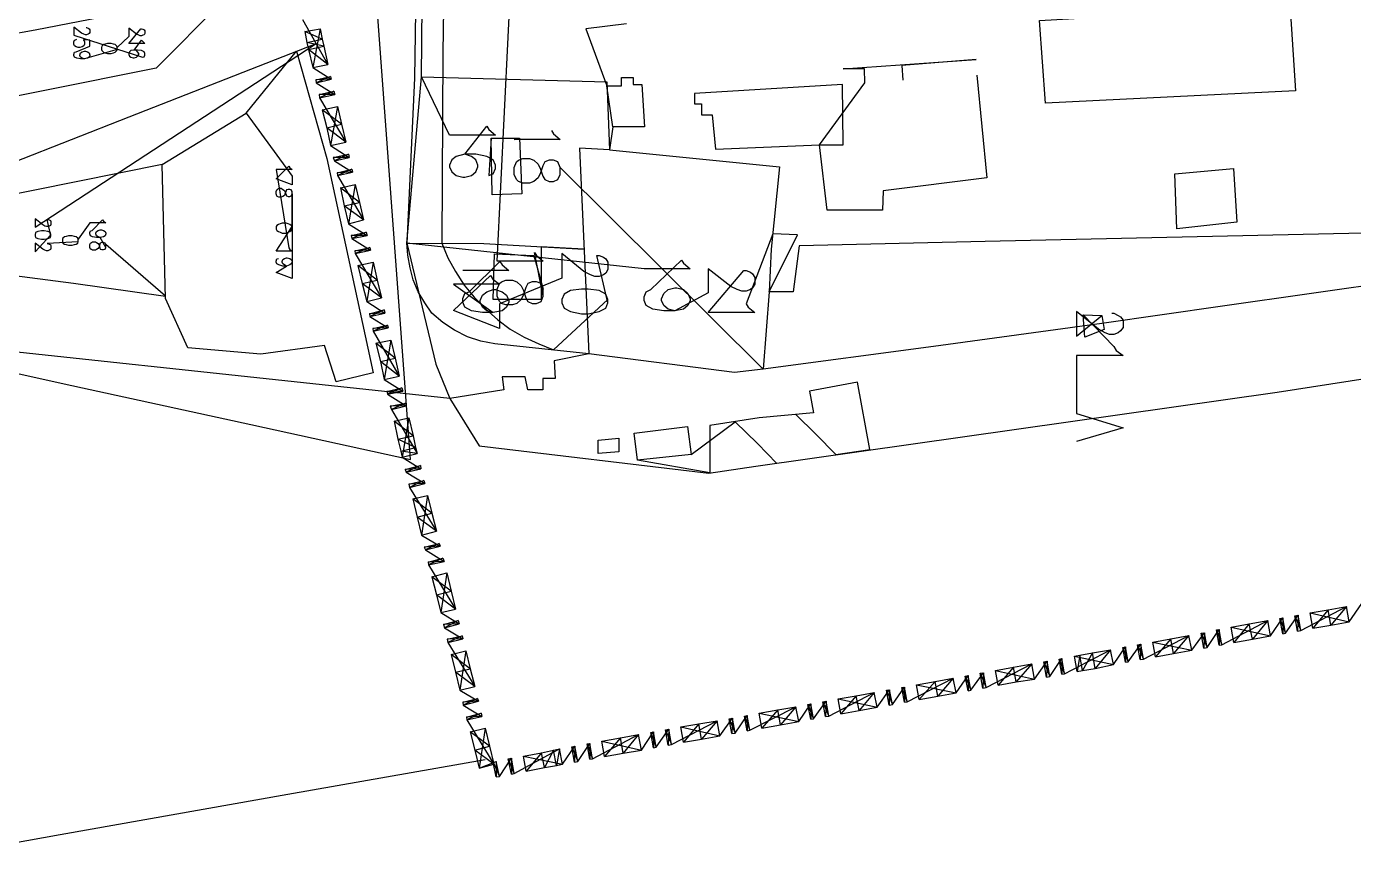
# Model space of a CAD drawing. Header units: metres. Extents: x 0 to 805, y 0 to 1107.
# Drawn here: x 180.3 to 334, y 75 to 172.6 of the extents above; entities that cross this region are included whole.
import ezdxf

# ---------------------------------------------------------------- set-up
doc = ezdxf.new("R2010")
doc.units = ezdxf.units.M
for name, color, linetype in [('GUIDES', 8, 'Continuous'), ('PLOTS_FINAL', 1, 'Continuous'), ('PLOTS_ORIGINAL', 3, 'Continuous'), ('ROADS', 7, 'Continuous')]:
    doc.layers.add(name, color=color, linetype=linetype)

msp = doc.modelspace()

# ---------------------------------------------------------------- linework, layer by layer
at = {"layer": 'GUIDES'}
for points in [[(324.86, 204.77), (325.56, 192.01), (327.27, 165.21), (298.32, 163.75), (297.62, 173.34), (317.05, 174.48), (316.67, 180.01), (314.51, 180.01), (314.38, 181.79), (309.36, 181.79), (308.92, 187.63), (313.3, 187.88), (313.17, 190.49), (315.91, 190.61), (315.71, 194.55), (295.97, 193.79), (295.59, 203.57), (324.86, 204.77)], [(214.56, 171.18), (212.53, 172.07), (214.31, 172.39), (214.56, 171.18)], [(190.81, 170.23), (190.75, 170.36), (190.56, 170.55), (190.37, 170.61), (190.11, 170.67), (189.67, 170.67), (189.41, 170.61), (189.22, 170.55), (189.03, 170.36), (188.97, 170.23), (188.97, 169.98), (189.03, 169.85), (189.22, 169.66), (189.41, 169.59), (189.67, 169.53), (190.11, 169.53), (190.37, 169.59), (190.56, 169.66), (190.75, 169.85), (190.81, 169.98), (190.81, 170.23)], [(212.78, 170.8), (214.56, 171.18), (212.53, 172.07), (212.78, 170.8)], [(214.75, 170.36), (212.78, 170.8), (214.56, 171.18), (214.75, 170.36)], [(212.97, 169.98), (214.75, 170.36), (212.78, 170.8), (212.97, 169.98)], [(211.57, 169.78), (215.07, 157.34), (220.46, 132.51), (216.15, 131.49), (214.81, 135.69), (207.45, 134.67), (199, 135.43), (196.4, 141.15), (196.02, 156.64), (205.73, 162.61), (211.57, 169.78)], [(215.19, 168.26), (212.97, 169.98), (214.75, 170.36), (215.19, 168.26)], [(213.48, 167.88), (215.19, 168.26), (212.97, 169.98), (213.48, 167.88)], [(215.58, 166.55), (213.8, 166.48), (215.51, 166.86), (215.58, 166.55)], [(213.86, 166.1), (215.58, 166.55), (213.8, 166.48), (213.86, 166.1)], [(247.52, 165.78), (249.23, 165.78), (249.23, 166.74), (250.56, 166.74), (250.56, 165.91), (251.58, 165.91), (251.9, 161.02), (248.21, 161.02), (247.52, 165.78)], [(216.02, 164.77), (214.18, 164.77), (215.89, 165.15), (216.02, 164.77)], [(214.24, 164.39), (216.02, 164.77), (214.18, 164.77), (214.24, 164.39)], [(216.78, 161.34), (214.56, 162.99), (216.34, 163.37), (216.78, 161.34)], [(215.07, 160.89), (216.78, 161.34), (214.56, 162.99), (215.07, 160.89)], [(217.29, 159.24), (215.07, 160.89), (216.78, 161.34), (217.29, 159.24)], [(215.51, 158.86), (217.29, 159.24), (215.07, 160.89), (215.51, 158.86)], [(237.42, 159.69), (237.67, 153.27), (234.24, 153.15), (234.12, 159.69), (237.42, 159.69)], [(217.67, 157.47), (215.83, 157.47), (217.61, 157.85), (217.67, 157.47)], [(215.96, 157.08), (217.67, 157.47), (215.83, 157.47), (215.96, 157.08)], [(218.05, 155.75), (216.27, 155.69), (217.99, 156.13), (218.05, 155.75)], [(216.34, 155.37), (218.05, 155.75), (216.27, 155.69), (216.34, 155.37)], [(320.1, 156.2), (320.48, 149.97), (313.56, 149.21), (313.3, 155.56), (320.1, 156.2)], [(211.07, 153.53), (210.94, 153.72), (210.81, 153.78), (210.62, 153.78), (210.43, 153.72), (210.37, 153.59), (210.24, 153.34), (210.18, 153.08), (209.99, 152.96), (209.8, 152.89), (209.54, 152.89), (209.35, 152.96), (209.29, 153.02), (209.23, 153.27), (209.23, 153.53), (209.29, 153.72), (209.35, 153.78), (209.54, 153.91), (209.8, 153.91), (209.99, 153.78), (210.18, 153.66), (210.24, 153.47), (210.37, 153.15), (210.43, 153.02), (210.62, 152.96), (210.81, 152.96), (210.94, 153.02), (211.07, 153.27), (211.07, 153.53)], [(218.88, 152.26), (216.65, 153.97), (218.37, 154.35), (218.88, 152.26)], [(217.1, 151.88), (218.88, 152.26), (216.65, 153.97), (217.1, 151.88)], [(219.32, 150.23), (217.1, 151.88), (218.88, 152.26), (219.32, 150.23)], [(217.61, 149.78), (219.32, 150.23), (217.1, 151.88), (217.61, 149.78)], [(211.07, 149.46), (210.94, 149.59), (210.81, 149.72), (210.62, 149.78), (210.37, 149.85), (209.92, 149.85), (209.67, 149.78), (209.48, 149.72), (209.29, 149.59), (209.23, 149.46), (209.23, 149.15), (209.29, 149.02), (209.48, 148.89), (209.67, 148.83), (209.92, 148.7), (210.37, 148.7), (210.62, 148.83), (210.81, 148.89), (210.94, 149.02), (211.07, 149.15), (211.07, 149.46)], [(183.13, 148.51), (183.06, 148.77), (182.75, 148.89), (182.36, 148.96), (182.05, 148.96), (181.6, 148.89), (181.35, 148.77), (181.29, 148.51), (181.29, 148.39), (181.35, 148.19), (181.6, 148.07), (182.05, 148), (182.36, 148), (182.75, 148.07), (183.06, 148.19), (183.13, 148.39), (183.13, 148.51)], [(186.3, 148), (186.24, 148.13), (186.05, 148.26), (185.86, 148.32), (185.6, 148.39), (185.16, 148.39), (184.9, 148.32), (184.71, 148.26), (184.52, 148.13), (184.46, 148), (184.46, 147.69), (184.52, 147.56), (184.71, 147.43), (184.9, 147.37), (185.16, 147.31), (185.6, 147.31), (185.86, 147.37), (186.05, 147.43), (186.24, 147.56), (186.3, 147.69), (186.3, 148)], [(189.48, 147.37), (189.41, 147.56), (189.22, 147.62), (189.03, 147.62), (188.84, 147.56), (188.78, 147.43), (188.71, 147.12), (188.59, 146.92), (188.4, 146.8), (188.27, 146.73), (187.95, 146.73), (187.83, 146.8), (187.7, 146.86), (187.64, 147.05), (187.64, 147.37), (187.7, 147.56), (187.83, 147.62), (187.95, 147.69), (188.27, 147.69), (188.4, 147.62), (188.59, 147.5), (188.71, 147.31), (188.78, 146.99), (188.84, 146.86), (189.03, 146.8), (189.22, 146.8), (189.41, 146.86), (189.48, 147.05), (189.48, 147.37)], [(219.77, 148.45), (217.92, 148.45), (219.64, 148.83), (219.77, 148.45)], [(217.99, 148.07), (219.77, 148.45), (217.92, 148.45), (217.99, 148.07)], [(220.15, 146.73), (218.31, 146.67), (220.08, 147.05), (220.15, 146.73)], [(218.37, 146.35), (220.15, 146.73), (218.31, 146.67), (218.37, 146.35)], [(220.91, 143.24), (218.69, 144.96), (220.46, 145.34), (220.91, 143.24)], [(219.19, 142.86), (220.91, 143.24), (218.69, 144.96), (219.19, 142.86)], [(221.42, 141.21), (219.19, 142.86), (220.91, 143.24), (221.42, 141.21)], [(219.7, 140.77), (221.42, 141.21), (219.19, 142.86), (219.7, 140.77)], [(221.8, 139.43), (220.02, 139.37), (221.73, 139.81), (221.8, 139.43)], [(220.08, 139.05), (221.8, 139.43), (220.02, 139.37), (220.08, 139.05)], [(304.86, 139.18), (305.11, 137.53), (302.89, 136.64), (302.7, 139.24), (304.86, 139.18)], [(222.18, 137.72), (220.4, 137.65), (222.12, 138.03), (222.18, 137.72)], [(220.46, 137.34), (222.18, 137.72), (220.4, 137.65), (220.46, 137.34)], [(223, 134.22), (220.78, 135.94), (222.5, 136.32), (223, 134.22)], [(221.29, 133.84), (223, 134.22), (220.78, 135.94), (221.29, 133.84)], [(223.45, 132.13), (221.29, 133.84), (223, 134.22), (223.45, 132.13)], [(221.73, 131.75), (223.45, 132.13), (221.29, 133.84), (221.73, 131.75)], [(223.89, 130.41), (222.05, 130.35), (223.77, 130.8), (223.89, 130.41)], [(222.12, 130.03), (223.89, 130.41), (222.05, 130.35), (222.12, 130.03)], [(224.27, 128.7), (222.43, 128.64), (224.21, 129.02), (224.27, 128.7)], [(222.56, 128.26), (224.27, 128.7), (222.43, 128.64), (222.56, 128.26)], [(225.1, 125.21), (222.88, 126.92), (224.59, 127.3), (225.1, 125.21)], [(223.32, 124.83), (225.1, 125.21), (222.88, 126.92), (223.32, 124.83)], [(251.07, 122.41), (250.69, 125.53), (256.85, 126.29), (257.29, 123.05), (251.07, 122.41)], [(225.35, 123.87), (223.32, 124.83), (225.1, 125.21), (225.35, 123.87)], [(223.64, 123.43), (225.35, 123.87), (223.32, 124.83), (223.64, 123.43)], [(248.91, 124.95), (248.91, 123.37), (246.5, 123.18), (246.5, 124.7), (248.91, 124.95)], [(225.54, 123.18), (223.64, 123.43), (225.35, 123.87), (225.54, 123.18)], [(223.83, 122.73), (225.54, 123.18), (223.64, 123.43), (223.83, 122.73)], [(225.99, 121.4), (224.15, 121.33), (225.93, 121.78), (225.99, 121.4)], [(224.27, 121.02), (225.99, 121.4), (224.15, 121.33), (224.27, 121.02)], [(226.43, 119.68), (224.59, 119.62), (226.31, 120.06), (226.43, 119.68)], [(224.66, 119.24), (226.43, 119.68), (224.59, 119.62), (224.66, 119.24)], [(227.26, 116.25), (225.04, 117.91), (226.75, 118.29), (227.26, 116.25)], [(225.54, 115.81), (227.26, 116.25), (225.04, 117.91), (225.54, 115.81)], [(227.77, 114.16), (225.54, 115.81), (227.26, 116.25), (227.77, 114.16)], [(226.05, 113.71), (227.77, 114.16), (225.54, 115.81), (226.05, 113.71)], [(228.21, 112.44), (226.37, 112.32), (228.08, 112.76), (228.21, 112.44)], [(226.5, 112), (228.21, 112.44), (226.37, 112.32), (226.5, 112)], [(228.66, 110.67), (226.81, 110.6), (228.53, 111.05), (228.66, 110.67)], [(226.88, 110.29), (228.66, 110.67), (226.81, 110.6), (226.88, 110.29)], [(229.48, 107.24), (227.26, 108.89), (228.97, 109.33), (229.48, 107.24)], [(227.77, 106.79), (229.48, 107.24), (227.26, 108.89), (227.77, 106.79)], [(229.99, 105.14), (227.77, 106.79), (229.48, 107.24), (229.99, 105.14)], [(228.28, 104.76), (229.99, 105.14), (227.77, 106.79), (228.28, 104.76)], [(331.08, 105.08), (329.3, 102.92), (328.99, 104.7), (331.08, 105.08)], [(331.4, 103.3), (331.08, 105.08), (329.3, 102.92), (331.4, 103.3)], [(333.18, 105.46), (331.4, 103.3), (331.08, 105.08), (333.18, 105.46)], [(333.49, 103.68), (333.18, 105.46), (331.4, 103.3), (333.49, 103.68)], [(230.43, 103.43), (228.59, 103.36), (230.31, 103.81), (230.43, 103.43)], [(228.72, 102.98), (230.43, 103.43), (228.59, 103.36), (228.72, 102.98)], [(321.94, 103.43), (320.16, 101.27), (319.84, 103.05), (321.94, 103.43)], [(322.32, 101.65), (321.94, 103.43), (320.16, 101.27), (322.32, 101.65)], [(324.1, 103.81), (322.32, 101.65), (321.94, 103.43), (324.1, 103.81)], [(324.41, 102.03), (324.1, 103.81), (322.32, 101.65), (324.41, 102.03)], [(325.81, 104.13), (325.81, 102.28), (325.49, 104.06), (325.81, 104.13)], [(326.13, 102.35), (325.81, 104.13), (325.81, 102.28), (326.13, 102.35)], [(327.59, 104.44), (327.53, 102.6), (327.21, 104.38), (327.59, 104.44)], [(327.91, 102.67), (327.59, 104.44), (327.53, 102.6), (327.91, 102.67)], [(230.82, 101.71), (229.04, 101.65), (230.75, 102.03), (230.82, 101.71)], [(229.1, 101.27), (230.82, 101.71), (229.04, 101.65), (229.1, 101.27)], [(312.86, 101.71), (311.08, 99.62), (310.76, 101.33), (312.86, 101.71)], [(313.17, 100), (312.86, 101.71), (311.08, 99.62), (313.17, 100)], [(314.95, 102.09), (313.17, 100), (312.86, 101.71), (314.95, 102.09)], [(315.27, 100.38), (314.95, 102.09), (313.17, 100), (315.27, 100.38)], [(316.73, 102.41), (316.67, 100.63), (316.35, 102.35), (316.73, 102.41)], [(317.05, 100.7), (316.73, 102.41), (316.67, 100.63), (317.05, 100.7)], [(318.45, 102.79), (318.45, 100.95), (318.13, 102.73), (318.45, 102.79)], [(318.76, 101.01), (318.45, 102.79), (318.45, 100.95), (318.76, 101.01)], [(231.7, 98.22), (229.48, 99.87), (231.2, 100.32), (231.7, 98.22)], [(303.78, 100.06), (302.63, 98.03), (302.32, 99.81), (303.78, 100.06)], [(304.09, 98.28), (303.78, 100.06), (302.63, 98.03), (304.09, 98.28)], [(305.87, 100.44), (304.09, 98.28), (303.78, 100.06), (305.87, 100.44)], [(306.19, 98.73), (305.87, 100.44), (304.09, 98.28), (306.19, 98.73)], [(307.59, 100.76), (307.59, 98.98), (307.27, 100.7), (307.59, 100.76)], [(307.9, 99.05), (307.59, 100.76), (307.59, 98.98), (307.9, 99.05)], [(309.36, 101.08), (309.3, 99.3), (308.98, 101.01), (309.36, 101.08)], [(309.68, 99.36), (309.36, 101.08), (309.3, 99.3), (309.68, 99.36)], [(229.99, 97.84), (231.7, 98.22), (229.48, 99.87), (229.99, 97.84)], [(294.63, 98.41), (292.85, 96.32), (292.54, 98.03), (294.63, 98.41)], [(294.95, 96.7), (294.63, 98.41), (292.85, 96.32), (294.95, 96.7)], [(296.73, 98.79), (294.95, 96.7), (294.63, 98.41), (296.73, 98.79)], [(297.05, 97.01), (296.73, 98.79), (294.95, 96.7), (297.05, 97.01)], [(298.51, 99.11), (298.44, 97.27), (298.13, 99.05), (298.51, 99.11)], [(298.82, 97.33), (298.51, 99.11), (298.44, 97.27), (298.82, 97.33)], [(300.22, 99.43), (300.22, 97.59), (299.9, 99.36), (300.22, 99.43)], [(300.54, 97.65), (300.22, 99.43), (300.22, 97.59), (300.54, 97.65)], [(302.32, 99.81), (302, 97.9), (301.68, 99.68), (302.32, 99.81)], [(302.63, 98.03), (302.32, 99.81), (302, 97.9), (302.63, 98.03)], [(232.21, 96.19), (229.99, 97.84), (231.7, 98.22), (232.21, 96.19)], [(230.5, 95.74), (232.21, 96.19), (229.99, 97.84), (230.5, 95.74)], [(287.65, 97.14), (285.87, 95.05), (285.55, 96.76), (287.65, 97.14)], [(287.97, 95.43), (287.65, 97.14), (285.87, 95.05), (287.97, 95.43)], [(289.36, 97.46), (289.36, 95.68), (289.04, 97.39), (289.36, 97.46)], [(289.68, 95.74), (289.36, 97.46), (289.36, 95.68), (289.68, 95.74)], [(291.14, 97.78), (291.08, 96), (290.76, 97.71), (291.14, 97.78)], [(291.46, 96.06), (291.14, 97.78), (291.08, 96), (291.46, 96.06)], [(278.5, 95.49), (276.73, 93.39), (276.41, 95.11), (278.5, 95.49)], [(278.82, 93.78), (278.5, 95.49), (276.73, 93.39), (278.82, 93.78)], [(280.28, 95.81), (280.22, 94.03), (279.9, 95.74), (280.28, 95.81)], [(280.6, 94.09), (280.28, 95.81), (280.22, 94.03), (280.6, 94.09)], [(282, 96.12), (282, 94.35), (281.68, 96.06), (282, 96.12)], [(282.31, 94.41), (282, 96.12), (282, 94.35), (282.31, 94.41)], [(285.55, 96.76), (283.71, 94.66), (283.39, 96.38), (285.55, 96.76)], [(285.87, 95.05), (285.55, 96.76), (283.71, 94.66), (285.87, 95.05)], [(232.66, 94.47), (230.82, 94.35), (232.53, 94.79), (232.66, 94.47)], [(230.88, 94.03), (232.66, 94.47), (230.82, 94.35), (230.88, 94.03)], [(269.42, 93.84), (267.65, 91.74), (267.33, 93.46), (269.42, 93.84)], [(269.74, 92.12), (269.42, 93.84), (267.65, 91.74), (269.74, 92.12)], [(271.14, 94.16), (271.14, 92.38), (270.82, 94.09), (271.14, 94.16)], [(271.46, 92.44), (271.14, 94.16), (271.14, 92.38), (271.46, 92.44)], [(272.92, 94.47), (272.85, 92.7), (272.53, 94.41), (272.92, 94.47)], [(273.23, 92.76), (272.92, 94.47), (272.85, 92.7), (273.23, 92.76)], [(276.41, 95.11), (274.63, 93.01), (274.31, 94.73), (276.41, 95.11)], [(276.73, 93.39), (276.41, 95.11), (274.63, 93.01), (276.73, 93.39)], [(233.04, 92.7), (231.26, 92.63), (232.97, 93.08), (233.04, 92.7)], [(231.32, 92.31), (233.04, 92.7), (231.26, 92.63), (231.32, 92.31)], [(262.06, 92.51), (261.99, 90.73), (261.68, 92.44), (262.06, 92.51)], [(262.37, 90.79), (262.06, 92.51), (261.99, 90.73), (262.37, 90.79)], [(263.77, 92.82), (263.77, 91.04), (263.45, 92.76), (263.77, 92.82)], [(264.09, 91.11), (263.77, 92.82), (263.77, 91.04), (264.09, 91.11)], [(267.33, 93.46), (265.49, 91.36), (265.17, 93.08), (267.33, 93.46)], [(267.65, 91.74), (267.33, 93.46), (265.49, 91.36), (267.65, 91.74)], [(233.93, 89.27), (231.7, 90.92), (233.42, 91.36), (233.93, 89.27)], [(232.21, 88.82), (233.93, 89.27), (231.7, 90.92), (232.21, 88.82)], [(252.91, 90.92), (252.91, 89.08), (252.6, 90.85), (252.91, 90.92)], [(253.23, 89.14), (252.91, 90.92), (252.91, 89.08), (253.23, 89.14)], [(254.69, 91.24), (254.63, 89.39), (254.31, 91.17), (254.69, 91.24)], [(255.01, 89.46), (254.69, 91.24), (254.63, 89.39), (255.01, 89.46)], [(258.18, 91.87), (256.41, 89.71), (256.09, 91.49), (258.18, 91.87)], [(258.5, 90.09), (258.18, 91.87), (256.41, 89.71), (258.5, 90.09)], [(260.28, 92.19), (258.5, 90.09), (258.18, 91.87), (260.28, 92.19)], [(260.6, 90.47), (260.28, 92.19), (258.5, 90.09), (260.6, 90.47)], [(234.43, 87.17), (232.21, 88.82), (233.93, 89.27), (234.43, 87.17)], [(243.83, 89.27), (243.77, 87.43), (243.45, 89.2), (243.83, 89.27)], [(244.15, 87.49), (243.83, 89.27), (243.77, 87.43), (244.15, 87.49)], [(245.55, 89.58), (245.55, 87.74), (245.23, 89.52), (245.55, 89.58)], [(245.86, 87.81), (245.55, 89.58), (245.55, 87.74), (245.86, 87.81)], [(249.1, 90.22), (247.26, 88.06), (246.94, 89.84), (249.1, 90.22)], [(249.42, 88.44), (249.1, 90.22), (247.26, 88.06), (249.42, 88.44)], [(251.2, 90.6), (249.42, 88.44), (249.1, 90.22), (251.2, 90.6)], [(251.52, 88.82), (251.2, 90.6), (249.42, 88.44), (251.52, 88.82)], [(232.72, 86.73), (234.43, 87.17), (232.21, 88.82), (232.72, 86.73)], [(236.47, 87.87), (236.47, 86.03), (236.09, 87.81), (236.47, 87.87)], [(236.78, 86.09), (236.47, 87.87), (236.47, 86.03), (236.78, 86.09)], [(239.96, 88.5), (238.18, 86.35), (237.86, 88.12), (239.96, 88.5)], [(240.28, 86.79), (239.96, 88.5), (238.18, 86.35), (240.28, 86.79)], [(241.36, 88.82), (240.28, 86.79), (239.96, 88.5), (241.36, 88.82)], [(241.67, 87.04), (241.36, 88.82), (240.28, 86.79), (241.67, 87.04)], [(242.05, 88.95), (241.67, 87.04), (241.36, 88.82), (242.05, 88.95)], [(242.37, 87.17), (242.05, 88.95), (241.67, 87.04), (242.37, 87.17)], [(234.69, 87.49), (234.69, 85.71), (234.37, 87.43), (234.69, 87.49)], [(235.07, 85.77), (234.69, 87.49), (234.69, 85.71), (235.07, 85.77)]]:
    msp.add_lwpolyline(points, close=True, dxfattribs=at)
at = {"layer": 'PLOTS_FINAL'}
msp.add_lwpolyline([(240.15, 142.23), (239.9, 142.86), (239.39, 143.05), (238.88, 143.05), (238.37, 142.86), (238.12, 142.42), (237.86, 141.59), (237.61, 141.02), (237.1, 140.57), (236.59, 140.38), (235.83, 140.38), (235.32, 140.57), (235.07, 140.77), (234.82, 141.4), (234.82, 142.23), (235.07, 142.86), (235.32, 143.05), (235.83, 143.24), (236.59, 143.24), (237.1, 143.05), (237.61, 142.61), (237.86, 142.04), (238.12, 141.21), (238.37, 140.77), (238.88, 140.57), (239.39, 140.57), (239.9, 140.77), (240.15, 141.4), (240.15, 142.23)], close=True, dxfattribs=at)
at = {"layer": 'PLOTS_ORIGINAL'}
for points in [[(242.12, 156.32), (241.86, 156.96), (241.36, 157.15), (240.85, 157.15), (240.34, 156.96), (240.09, 156.51), (239.83, 155.69), (239.58, 155.12), (239.07, 154.67), (238.56, 154.48), (237.8, 154.48), (237.29, 154.67), (237.04, 154.93), (236.78, 155.5), (236.78, 156.32), (237.04, 156.96), (237.29, 157.15), (237.8, 157.34), (238.56, 157.34), (239.07, 157.15), (239.58, 156.7), (239.83, 156.13), (240.09, 155.31), (240.34, 154.93), (240.85, 154.67), (241.36, 154.67), (241.86, 154.93), (242.12, 155.5), (242.12, 156.32)], [(247.64, 141.02), (247.39, 141.65), (246.63, 142.04), (245.36, 142.23), (244.59, 142.23), (243.32, 142.04), (242.56, 141.65), (242.31, 141.02), (242.31, 140.64), (242.56, 140), (243.32, 139.62), (244.59, 139.37), (245.36, 139.37), (246.63, 139.62), (247.39, 140), (247.64, 140.64), (247.64, 141.02)]]:
    msp.add_lwpolyline(points, close=True, dxfattribs=at)
at = {"layer": 'ROADS'}
for points in [[(339.46, 143.18), (318.83, 140.26), (304.86, 138.23), (285.36, 135.56), (265.61, 132.95), (262.31, 132.57), (245.42, 134.73), (234.56, 135.88), (232.91, 136.19), (231.39, 136.7), (229.86, 137.46), (228.53, 138.35), (227.26, 139.43), (226.43, 140.64), (225.67, 141.91), (225.1, 143.31), (224.72, 144.7), (224.47, 146.16), (224.34, 147.56), (227.7, 133.53), (229.35, 129.53), (157.92, 137.21), (184.65, 131.24), (206.3, 126.54), (224.78, 122.48), (199.7, 462.08)], [(225.74, 200.07), (225.23, 166.67), (224.34, 147.56), (233.29, 147.5), (244.85, 146.86), (239.9, 147.12), (239.9, 141.02), (234.37, 141.02), (234.5, 146.29), (239.07, 146.1), (240.15, 142.23), (239.9, 142.86), (239.39, 143.05), (238.88, 143.05), (238.37, 142.86), (238.12, 142.42), (237.86, 141.59), (237.61, 141.02), (237.1, 140.57), (236.59, 140.38), (235.83, 140.38), (235.32, 140.57), (235.07, 140.77), (234.82, 141.4), (234.82, 142.23), (235.07, 142.86), (235.32, 143.05), (235.83, 143.24), (236.59, 143.24), (237.1, 143.05), (237.61, 142.61), (237.86, 142.04), (238.12, 141.21), (238.37, 140.77), (238.88, 140.57), (239.39, 140.57), (239.9, 140.77), (240.15, 141.4), (239.13, 146.48), (239.39, 146.1), (240.15, 145.46), (234.82, 145.46), (239.9, 249.29)], [(324.86, 204.77), (325.56, 192.01), (327.27, 165.21), (298.32, 163.75), (297.62, 173.34), (317.05, 174.48), (316.67, 180.01), (314.51, 180.01), (314.38, 181.79), (309.36, 181.79), (308.92, 187.63), (313.3, 187.88), (313.17, 190.49), (315.91, 190.61), (315.71, 194.55), (295.97, 193.79), (295.59, 203.57), (325.24, 198.23), (327.59, 198.36), (327.72, 195.12), (325.43, 195.25)], [(338.7, 148.77), (291.33, 147.75), (269.8, 147.24), (269.11, 141.91), (266.31, 141.91), (269.61, 148.51), (266.76, 148.64), (263.64, 140.51), (263.9, 140.13), (264.66, 139.5), (259.26, 139.5), (263.39, 144.38), (263.64, 144.38), (264.15, 144.19), (264.41, 144), (264.66, 143.56), (264.66, 142.8), (264.41, 142.35), (264.15, 142.16), (263.64, 141.97), (263.14, 141.97), (262.63, 142.16), (261.87, 142.54), (259.26, 144.58), (259.26, 141.78), (255.39, 139.69), (254.63, 139.88), (254.12, 140.32), (253.87, 140.89), (253.87, 141.08), (254.12, 141.72), (254.63, 142.16), (255.39, 142.35), (255.64, 142.35), (256.41, 142.16), (256.91, 141.72), (257.17, 141.08), (257.17, 140.89), (256.91, 140.32), (256.41, 139.88), (255.39, 139.69), (254.12, 139.69), (252.85, 139.88), (252.09, 140.32), (251.83, 140.89), (251.83, 141.34), (252.09, 141.91), (252.6, 142.16), (256.15, 145.59), (256.41, 145.21), (257.17, 144.58), (251.83, 144.58), (224.34, 147.56), (226.05, 166.8), (226.37, 200.01)], [(228.97, 200.26), (228.53, 169.59), (228.4, 147.56), (229.1, 145.85), (229.99, 144.26), (231.01, 142.67), (232.15, 141.27), (233.48, 139.94), (234.88, 138.67), (236.34, 137.59), (237.93, 136.64), (239.64, 135.88), (241.36, 135.18), (247.64, 141.02), (247.39, 141.65), (246.63, 142.04), (245.36, 142.23), (244.59, 142.23), (243.32, 142.04), (242.56, 141.65), (242.31, 141.02), (242.31, 140.64), (242.56, 140), (243.32, 139.62), (244.59, 139.37), (245.36, 139.37), (246.63, 139.62), (247.39, 140), (247.64, 140.64), (246.37, 146.1), (246.63, 146.1), (247.13, 145.91), (247.39, 145.72), (247.64, 145.34), (247.64, 144.51), (247.39, 144.07), (247.13, 143.88), (246.63, 143.69), (246.12, 143.69), (245.61, 143.88), (244.85, 144.26), (242.31, 146.35), (242.31, 143.5), (235.07, 140.51), (235.07, 137.65), (229.74, 139.75), (234.05, 143.81), (234.31, 143.37), (235.07, 142.8), (229.74, 142.8), (234.37, 139.5), (233.61, 139.69), (233.1, 140.13), (232.85, 140.7), (232.85, 140.89), (233.1, 141.53), (233.61, 141.91), (234.37, 142.16), (234.63, 142.16), (235.39, 141.91), (235.9, 141.53), (236.15, 140.89), (236.15, 140.7), (235.9, 140.13), (235.39, 139.69), (234.37, 139.5), (233.1, 139.5), (231.83, 139.69), (231.07, 140.13), (230.82, 140.7), (230.82, 141.15), (231.07, 141.72), (231.58, 141.91), (235.13, 145.4), (235.39, 145.02), (236.15, 144.38), (230.82, 144.38)], [(202.75, 175.31), (195.32, 167.82), (169.66, 162.67)], [(157.22, 167.94), (181.29, 172.26), (190.24, 173.98)], [(187.19, 172.52), (187.25, 172.52), (187.44, 172.45), (187.57, 172.39), (187.64, 172.26), (187.64, 171.94), (187.57, 171.82), (187.44, 171.75), (187.25, 171.69), (187.13, 171.69), (186.94, 171.75), (186.68, 171.88), (185.79, 172.58), (185.79, 171.63), (193.73, 169.09), (193.92, 169.15), (193.99, 169.34), (193.99, 169.53), (193.92, 169.72), (193.6, 169.85), (193.16, 169.91), (192.78, 169.91), (192.4, 169.85), (192.21, 169.72), (192.14, 169.53), (192.14, 169.4), (192.21, 169.21), (192.4, 169.09), (192.65, 169.02), (192.78, 169.02), (193.03, 169.09), (193.16, 169.21), (193.29, 169.4), (193.29, 169.53), (193.16, 169.72), (193.03, 169.85), (192.78, 169.91), (193.6, 171.05), (193.73, 170.93), (193.99, 170.67), (192.14, 170.67), (193.54, 172.39), (193.6, 172.39), (193.79, 172.32), (193.92, 172.26), (193.99, 172.13), (193.99, 171.82), (193.92, 171.69), (193.79, 171.63), (193.6, 171.56), (193.48, 171.56), (193.29, 171.63), (193.03, 171.75), (192.14, 172.45), (192.14, 171.5), (190.81, 170.23), (190.75, 170.36), (190.56, 170.55), (190.37, 170.61), (190.11, 170.67), (189.67, 170.67), (189.41, 170.61), (189.22, 170.55), (189.03, 170.36), (188.97, 170.23), (188.97, 169.98), (189.03, 169.85), (189.22, 169.66), (189.41, 169.59), (189.67, 169.53), (190.11, 169.53), (190.37, 169.59), (190.56, 169.66), (190.75, 169.85), (190.81, 169.98), (187, 168.9), (186.75, 168.96), (186.56, 169.09), (186.49, 169.28), (186.49, 169.34), (186.56, 169.59), (186.75, 169.72), (187, 169.78), (187.13, 169.78), (187.38, 169.72), (187.57, 169.59), (187.64, 169.34), (187.64, 169.28), (187.57, 169.09), (187.38, 168.96), (187, 168.9), (186.56, 168.9), (186.11, 168.96), (185.86, 169.09), (185.79, 169.28), (185.79, 169.4), (185.86, 169.66), (186.05, 169.72), (187.64, 170.36), (187.64, 171.05), (186.87, 171.12), (186.94, 171.05), (187, 170.86), (187, 170.61), (186.94, 170.42), (186.75, 170.29), (186.49, 170.23), (186.3, 170.23), (186.05, 170.29), (185.86, 170.42), (185.79, 170.61), (185.79, 170.86), (185.86, 171.05), (185.98, 171.12), (186.11, 171.18)], [(212.27, 173.47), (215.19, 168.26), (212.97, 169.98), (214.75, 170.36), (212.78, 170.8), (214.56, 171.18), (212.53, 172.07), (214.31, 172.39), (213.48, 167.88), (215.58, 166.55), (213.8, 166.48), (215.51, 166.86), (213.86, 166.1), (216.02, 164.77), (214.18, 164.77), (215.89, 165.15), (214.24, 164.39), (217.29, 159.24), (215.07, 160.89), (216.78, 161.34), (214.56, 162.99), (216.34, 163.37), (215.51, 158.86), (217.67, 157.47), (215.83, 157.47), (217.61, 157.85), (215.96, 157.08), (218.05, 155.75), (216.27, 155.69), (217.99, 156.13), (216.34, 155.37), (219.32, 150.23), (217.1, 151.88), (218.88, 152.26), (216.65, 153.97), (218.37, 154.35), (217.61, 149.78), (219.77, 148.45), (217.92, 148.45), (219.64, 148.83), (217.99, 148.07), (220.15, 146.73), (218.31, 146.67), (220.08, 147.05), (218.37, 146.35), (221.42, 141.21), (219.19, 142.86), (220.91, 143.24), (218.69, 144.96), (220.46, 145.34), (219.7, 140.77), (221.8, 139.43), (220.02, 139.37), (221.73, 139.81), (220.08, 139.05), (222.18, 137.72), (220.4, 137.65), (222.12, 138.03), (220.46, 137.34), (223.45, 132.13), (221.29, 133.84), (223, 134.22), (220.78, 135.94), (222.5, 136.32), (221.73, 131.75), (223.89, 130.41), (222.05, 130.35), (223.77, 130.8), (222.12, 130.03), (224.27, 128.7), (222.43, 128.64), (224.21, 129.02), (222.56, 128.26), (225.54, 123.18), (223.64, 123.43), (225.35, 123.87), (223.32, 124.83), (225.1, 125.21), (222.88, 126.92), (224.59, 127.3), (223.83, 122.73), (225.99, 121.4), (224.15, 121.33), (225.93, 121.78), (224.27, 121.02), (226.43, 119.68), (224.59, 119.62), (226.31, 120.06), (224.66, 119.24), (227.77, 114.16), (225.54, 115.81), (227.26, 116.25), (225.04, 117.91), (226.75, 118.29), (226.05, 113.71), (228.21, 112.44), (226.37, 112.32), (228.08, 112.76), (226.5, 112), (228.66, 110.67), (226.81, 110.6), (228.53, 111.05), (226.88, 110.29), (229.99, 105.14), (227.77, 106.79), (229.48, 107.24), (227.26, 108.89), (228.97, 109.33), (228.28, 104.76), (230.43, 103.43), (228.59, 103.36), (230.31, 103.81), (228.72, 102.98), (230.82, 101.71), (229.04, 101.65), (230.75, 102.03), (229.1, 101.27), (232.21, 96.19), (229.99, 97.84), (231.7, 98.22), (229.48, 99.87), (231.2, 100.32), (230.5, 95.74), (232.66, 94.47), (230.82, 94.35), (232.53, 94.79), (230.88, 94.03), (233.04, 92.7), (231.26, 92.63), (232.97, 93.08), (231.32, 92.31), (234.43, 87.17), (232.21, 88.82), (233.93, 89.27), (231.7, 90.92), (233.42, 91.36), (232.72, 86.73), (234.69, 87.49), (234.69, 85.71), (234.37, 87.43), (235.07, 85.77), (236.47, 87.87), (236.47, 86.03), (236.09, 87.81), (236.78, 86.09), (242.05, 88.95), (241.67, 87.04), (241.36, 88.82), (240.28, 86.79), (239.96, 88.5), (238.18, 86.35), (237.86, 88.12), (242.37, 87.17), (243.83, 89.27), (243.77, 87.43), (243.45, 89.2), (244.15, 87.49), (245.55, 89.58), (245.55, 87.74), (245.23, 89.52), (245.86, 87.81), (251.2, 90.6), (249.42, 88.44), (249.1, 90.22), (247.26, 88.06), (246.94, 89.84), (251.52, 88.82), (252.91, 90.92), (252.91, 89.08), (252.6, 90.85), (253.23, 89.14), (254.69, 91.24), (254.63, 89.39), (254.31, 91.17), (255.01, 89.46), (260.28, 92.19), (258.5, 90.09), (258.18, 91.87), (256.41, 89.71), (256.09, 91.49), (260.6, 90.47), (262.06, 92.51), (261.99, 90.73), (261.68, 92.44), (262.37, 90.79), (263.77, 92.82), (263.77, 91.04), (263.45, 92.76), (264.09, 91.11), (269.42, 93.84), (267.65, 91.74), (267.33, 93.46), (265.49, 91.36), (265.17, 93.08), (269.74, 92.12), (271.14, 94.16), (271.14, 92.38), (270.82, 94.09), (271.46, 92.44), (272.92, 94.47), (272.85, 92.7), (272.53, 94.41), (273.23, 92.76), (278.5, 95.49), (276.73, 93.39), (276.41, 95.11), (274.63, 93.01), (274.31, 94.73), (278.82, 93.78), (280.28, 95.81), (280.22, 94.03), (279.9, 95.74), (280.6, 94.09), (282, 96.12), (282, 94.35), (281.68, 96.06), (282.31, 94.41), (287.65, 97.14), (285.87, 95.05), (285.55, 96.76), (283.71, 94.66), (283.39, 96.38), (287.97, 95.43), (289.36, 97.46), (289.36, 95.68), (289.04, 97.39), (289.68, 95.74), (291.14, 97.78), (291.08, 96), (290.76, 97.71), (291.46, 96.06), (296.73, 98.79), (294.95, 96.7), (294.63, 98.41), (292.85, 96.32), (292.54, 98.03), (297.05, 97.01), (298.51, 99.11), (298.44, 97.27), (298.13, 99.05), (298.82, 97.33), (300.22, 99.43), (300.22, 97.59), (299.9, 99.36), (300.54, 97.65), (305.87, 100.44), (304.09, 98.28), (303.78, 100.06), (302.63, 98.03), (302.32, 99.81), (302, 97.9), (301.68, 99.68), (306.19, 98.73), (307.59, 100.76), (307.59, 98.98), (307.27, 100.7), (307.9, 99.05), (309.36, 101.08), (309.3, 99.3), (308.98, 101.01), (309.68, 99.36), (314.95, 102.09), (313.17, 100), (312.86, 101.71), (311.08, 99.62), (310.76, 101.33), (315.27, 100.38), (316.73, 102.41), (316.67, 100.63), (316.35, 102.35), (317.05, 100.7), (318.45, 102.79), (318.45, 100.95), (318.13, 102.73), (318.76, 101.01), (324.1, 103.81), (322.32, 101.65), (321.94, 103.43), (320.16, 101.27), (319.84, 103.05), (324.41, 102.03), (325.81, 104.13), (325.81, 102.28), (325.49, 104.06), (326.13, 102.35), (327.59, 104.44), (327.53, 102.6), (327.21, 104.38), (327.91, 102.67), (333.18, 105.46), (331.4, 103.3), (331.08, 105.08), (329.3, 102.92), (328.99, 104.7), (333.49, 103.68), (334.96, 105.78)], [(249.8, 172.96), (245.1, 172.39), (247.52, 165.78), (249.23, 165.78), (249.23, 166.74), (250.56, 166.74), (250.56, 165.91), (251.58, 165.91), (251.9, 161.02), (248.21, 161.02), (247.83, 158.35), (244.34, 158.55), (245.42, 134.73), (241.42, 133.91), (241.55, 131.88), (240.09, 131.88), (240.09, 130.54), (238.37, 130.54), (238.05, 132.07), (235.39, 132.07), (235.58, 130.54), (229.35, 129.53), (232.72, 124.06), (259.33, 120.89), (264.79, 121.72), (325.18, 130.29), (360.74, 135.81)], [(162.49, 145.91), (185.73, 142.92), (196.4, 141.4), (189.48, 147.37), (189.41, 147.56), (189.22, 147.62), (189.03, 147.62), (188.84, 147.56), (188.78, 147.43), (188.71, 147.12), (188.59, 146.92), (188.4, 146.8), (188.27, 146.73), (187.95, 146.73), (187.83, 146.8), (187.7, 146.86), (187.64, 147.05), (187.64, 147.37), (187.7, 147.56), (187.83, 147.62), (187.95, 147.69), (188.27, 147.69), (188.4, 147.62), (188.59, 147.5), (188.71, 147.31), (188.78, 146.99), (188.84, 146.86), (189.03, 146.8), (189.22, 146.8), (189.41, 146.86), (189.48, 147.05), (188.84, 148.19), (188.59, 148.26), (188.4, 148.39), (188.33, 148.64), (188.33, 148.7), (188.4, 148.89), (188.59, 149.02), (188.84, 149.08), (188.97, 149.08), (189.22, 149.02), (189.41, 148.89), (189.48, 148.7), (189.48, 148.64), (189.41, 148.39), (189.22, 148.26), (188.84, 148.19), (188.4, 148.19), (187.95, 148.26), (187.7, 148.39), (187.64, 148.64), (187.64, 148.77), (187.7, 148.96), (187.89, 149.02), (189.1, 150.23), (189.22, 150.1), (189.48, 149.91), (187.64, 149.91), (186.3, 148), (186.24, 148.13), (186.05, 148.26), (185.86, 148.32), (185.6, 148.39), (185.16, 148.39), (184.9, 148.32), (184.71, 148.26), (184.52, 148.13), (184.46, 148), (184.46, 147.69), (184.52, 147.56), (184.71, 147.43), (184.9, 147.37), (185.16, 147.31), (185.6, 147.31), (185.86, 147.37), (186.05, 147.43), (186.24, 147.56), (186.3, 147.69), (182.68, 147.5), (182.75, 147.5), (182.94, 147.43), (183.06, 147.37), (183.13, 147.18), (183.13, 146.92), (183.06, 146.8), (182.94, 146.73), (182.75, 146.67), (182.62, 146.67), (182.43, 146.73), (182.17, 146.86), (181.29, 147.56), (181.29, 146.54), (183.13, 148.51), (183.06, 148.77), (182.75, 148.89), (182.36, 148.96), (182.05, 148.96), (181.6, 148.89), (181.35, 148.77), (181.29, 148.51), (181.29, 148.39), (181.35, 148.19), (181.6, 148.07), (182.05, 148), (182.36, 148), (182.75, 148.07), (183.06, 148.19), (183.13, 148.39), (182.68, 150.29), (182.75, 150.29), (182.94, 150.23), (183.06, 150.16), (183.13, 150.04), (183.13, 149.72), (183.06, 149.59), (182.94, 149.53), (182.75, 149.46), (182.62, 149.46), (182.43, 149.53), (182.17, 149.66), (181.29, 150.35), (181.29, 149.4), (213.73, 170.61), (192.14, 162.16), (178.81, 156.89)], [(211.57, 169.78), (215.07, 157.34), (220.46, 132.51), (216.15, 131.49), (214.81, 135.69), (207.45, 134.67), (199, 135.43), (196.4, 141.15), (196.02, 156.64), (205.73, 162.61), (211.07, 155.31), (211.07, 154.29), (209.23, 154.99), (210.69, 156.45), (210.81, 156.26), (211.07, 156.07), (209.23, 156.07), (210.69, 146.99), (210.81, 146.8), (211.07, 146.61), (209.23, 146.61), (211.07, 149.46), (210.94, 149.59), (210.81, 149.72), (210.62, 149.78), (210.37, 149.85), (209.92, 149.85), (209.67, 149.78), (209.48, 149.72), (209.29, 149.59), (209.23, 149.46), (209.23, 149.15), (209.29, 149.02), (209.48, 148.89), (209.67, 148.83), (209.92, 148.7), (210.37, 148.7), (210.62, 148.83), (210.81, 148.89), (210.94, 149.02), (211.07, 149.15), (211.07, 153.53), (210.94, 153.72), (210.81, 153.78), (210.62, 153.78), (210.43, 153.72), (210.37, 153.59), (210.24, 153.34), (210.18, 153.08), (209.99, 152.96), (209.8, 152.89), (209.54, 152.89), (209.35, 152.96), (209.29, 153.02), (209.23, 153.27), (209.23, 153.53), (209.29, 153.72), (209.35, 153.78), (209.54, 153.91), (209.8, 153.91), (209.99, 153.78), (210.18, 153.66), (210.24, 153.47), (210.37, 153.15), (210.43, 153.02), (210.62, 152.96), (210.81, 152.96), (210.94, 153.02), (211.07, 153.27), (211.07, 144.45), (211.07, 143.43), (209.23, 144.13), (210.43, 144.89), (210.18, 145.02), (209.99, 145.15), (209.92, 145.34), (209.92, 145.4), (209.99, 145.65), (210.18, 145.78), (210.43, 145.85), (210.5, 145.85), (210.81, 145.78), (210.94, 145.65), (211.07, 145.4), (211.07, 145.34), (210.94, 145.15), (210.81, 145.02), (210.43, 144.89), (209.99, 144.89), (209.54, 145.02), (209.29, 145.15), (209.23, 145.34), (209.23, 145.46), (209.29, 145.72), (209.48, 145.78)], [(290.38, 166.99), (291.52, 155.12), (279.52, 153.59), (279.46, 151.37), (273.04, 151.37), (272.15, 158.93), (274.88, 158.93), (274.82, 165.91), (257.68, 164.9), (257.68, 163.69), (258.5, 163.69), (258.5, 162.42), (259.71, 162.42), (260.09, 158.42), (272.15, 158.93), (277.42, 166.1), (277.36, 167.75), (274.88, 167.75), (290.31, 168.83), (281.68, 168.13), (281.81, 166.42)], [(241.1, 160.58), (241.36, 160.2), (242.12, 159.56), (236.78, 159.56), (237.42, 159.69), (237.67, 153.27), (234.24, 153.15), (234.12, 159.69), (233.86, 155.37), (234.37, 155.56), (234.63, 156.2), (234.63, 156.58), (234.37, 157.21), (233.61, 157.59), (232.34, 157.85), (231.07, 157.85), (230.05, 157.59), (229.55, 157.21), (229.29, 156.58), (229.29, 156.39), (229.55, 155.81), (230.05, 155.37), (230.82, 155.18), (231.07, 155.18), (231.83, 155.37), (232.34, 155.81), (232.59, 156.39), (232.59, 156.58), (232.34, 157.21), (231.83, 157.59), (231.07, 157.85), (233.61, 161.09), (233.86, 160.7), (234.63, 160.07), (229.29, 160.07), (226.05, 166.8), (247.52, 166.23), (247.83, 158.35), (267.52, 156.39), (266.57, 146.86), (266.31, 141.91), (265.61, 132.95), (242.12, 156.32), (241.86, 156.96), (241.36, 157.15), (240.85, 157.15), (240.34, 156.96), (240.09, 156.51), (239.83, 155.69), (239.58, 155.12), (239.07, 154.67), (238.56, 154.48), (237.8, 154.48), (237.29, 154.67), (237.04, 154.93), (236.78, 155.5), (236.78, 156.32), (237.04, 156.96), (237.29, 157.15), (237.8, 157.34), (238.56, 157.34), (239.07, 157.15), (239.58, 156.7), (239.83, 156.13), (240.09, 155.31), (240.34, 154.93), (240.85, 154.67), (241.36, 154.67), (241.86, 154.93), (242.12, 155.5)], [(196.02, 156.64), (171.25, 151.69)], [(306, 139.43), (306.25, 139.43), (306.76, 139.18), (307.02, 138.99), (307.33, 138.61), (307.33, 137.78), (307.02, 137.4), (306.76, 137.15), (306.25, 136.96), (305.75, 136.96), (305.24, 137.15), (304.48, 137.59), (301.94, 139.62), (301.94, 136.76), (304.86, 139.18), (305.11, 137.53), (302.89, 136.64), (302.7, 139.24), (306.25, 135.56), (306.51, 135.11), (307.33, 134.54), (301.94, 134.54), (301.94, 127.81), (307.33, 126.16), (301.94, 124.57)], [(269.42, 127.68), (271.71, 125.4), (274.06, 123.05), (278, 123.62), (276.54, 131.43), (271.01, 130.41), (271.46, 127.87), (265.17, 127.3), (259.45, 126.41), (259.45, 120.95), (251.07, 122.41), (250.69, 125.53), (256.85, 126.29), (257.29, 123.05), (262.37, 126.86), (264.98, 124.32), (267.2, 122.03)], [(233.42, 87.68), (210.56, 83.68), (184.21, 78.98), (161.85, 74.98)]]:
    msp.add_lwpolyline(points, dxfattribs=at)

doc.saveas('drawing.dxf')
